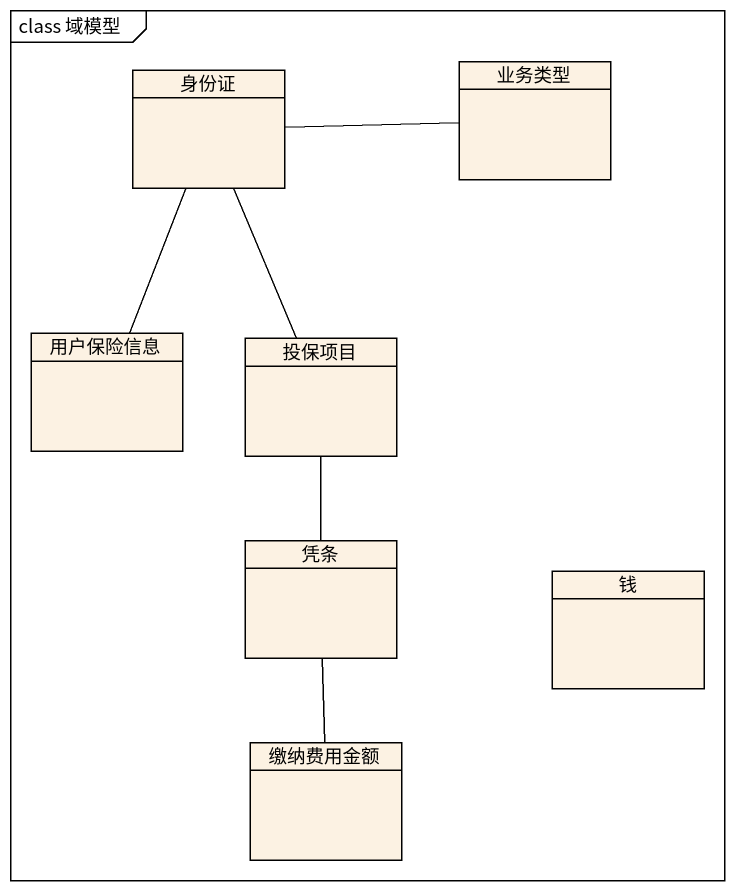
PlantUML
@startuml
mainframe class 域模型
hide circle
hide empty members
class 身份证
class 业务类型
class 用户保险信息
class 投保项目
class 凭条
class 钱
class 缴纳费用金额
身份证 -- 用户保险信息
身份证 -- 投保项目
业务类型 -left- 身份证
投保项目 -- 凭条
凭条 -- 缴纳费用金额
@enduml
